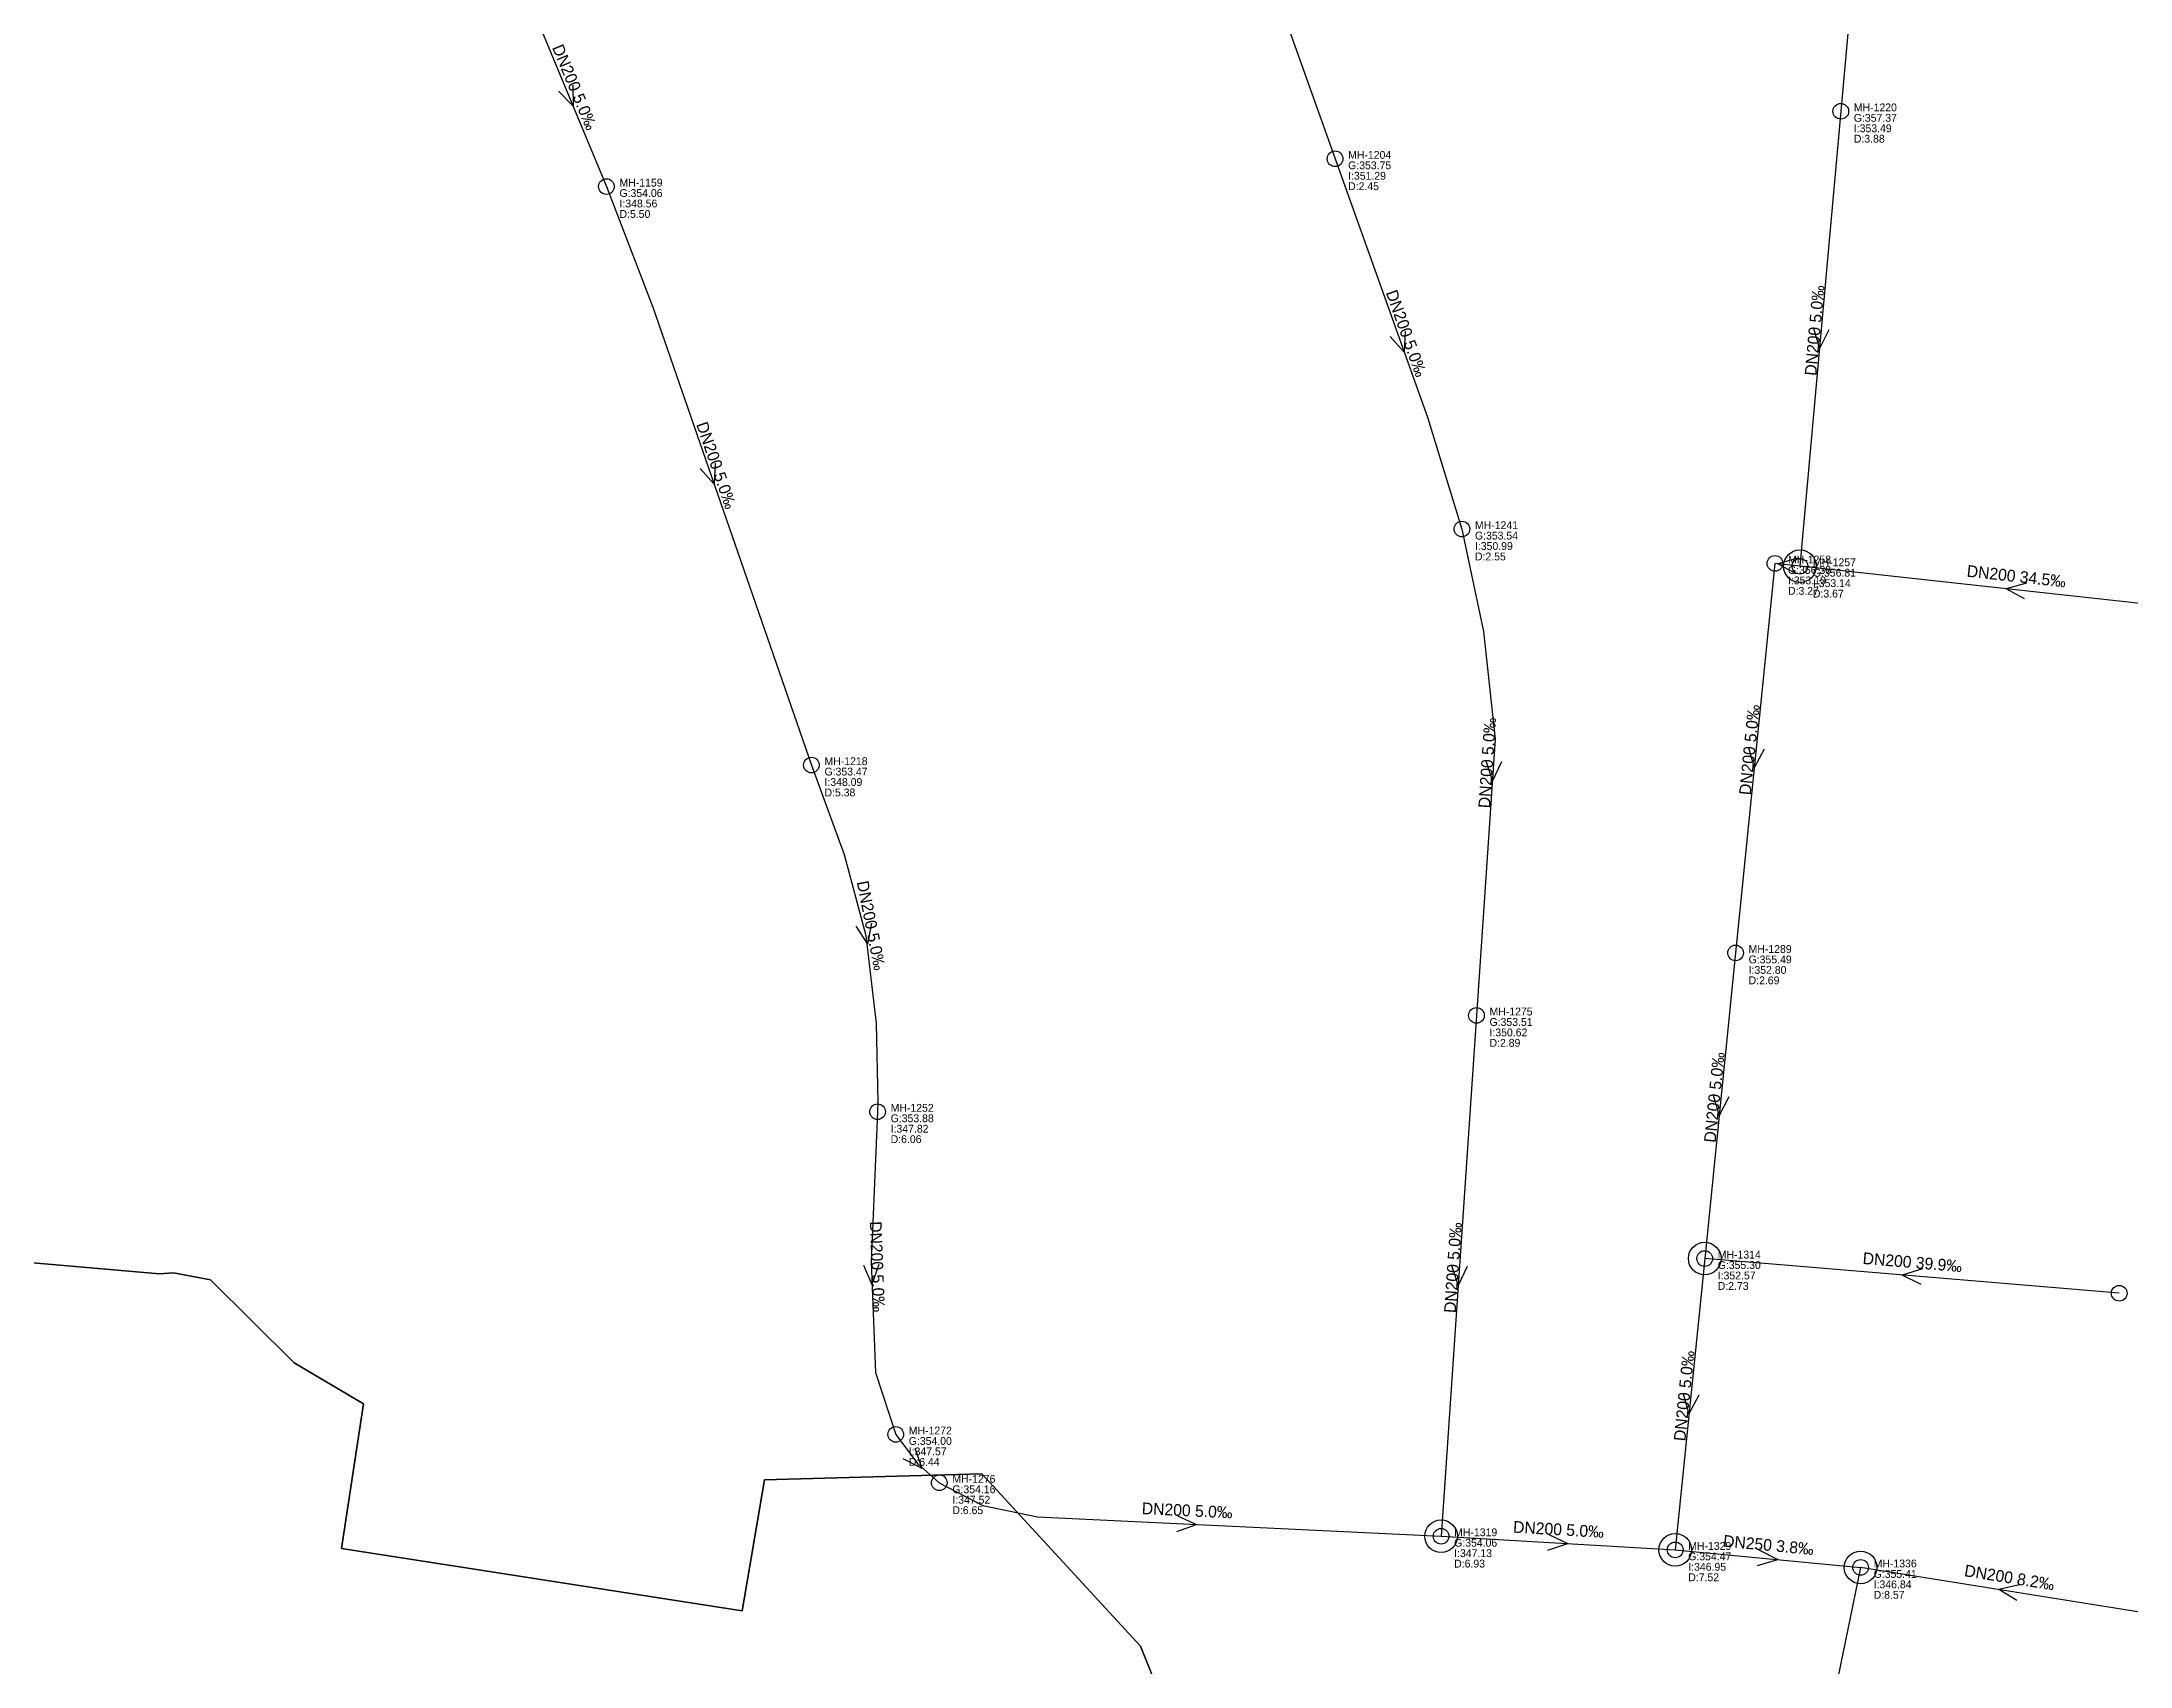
# Model space of a CAD drawing. Header units: metres. Extents: x 449148 to 451990, y 2566737 to 2570847.
# Drawn here: x 450115.1 to 450435.2, y 2567791.7 to 2568040.7 of the extents above; entities that cross this region are included whole.
import ezdxf
from ezdxf.enums import TextEntityAlignment as Align

# ---------------------------------------------------------------- set-up
doc = ezdxf.new("R2010")
doc.units = ezdxf.units.M
for name, color, linetype in [('SEW-CATCHMENT', 4, 'Continuous'), ('SEW-DROP', 6, 'Continuous'), ('SEW-LABEL', 2, 'Continuous'), ('SEW-MH', 7, 'Continuous'), ('SEW-MH-LABEL', 8, 'Continuous'), ('SEW-PIPE-DN200', 3, 'Continuous'), ('SEW-PIPE-DN250', 4, 'Continuous')]:
    doc.layers.add(name, color=color, linetype=linetype)

msp = doc.modelspace()

# ---------------------------------------------------------------- linework, layer by layer
at = {"layer": 'SEW-CATCHMENT'}
for points in [[(450290.16, 2567778.25), (450283.51, 2567794.76), (450259.21, 2567821.2), (450225.9, 2567820.28), (450222.46, 2567800.21), (450161.07, 2567809.76), (450164.43, 2567831.91), (450153.81, 2567838.19), (450140.99, 2567850.93), (450135.32, 2567852), (450133.15, 2567851.83), (450113.18, 2567853.6)], [(450113.18, 2567853.6), (450133.15, 2567851.83), (450135.32, 2567852), (450140.99, 2567850.93), (450153.81, 2567838.19), (450164.43, 2567831.91), (450161.07, 2567809.76), (450222.46, 2567800.21), (450225.9, 2567820.28), (450259.21, 2567821.2), (450283.51, 2567794.76), (450290.16, 2567778.25)]]:
    msp.add_lwpolyline(points, dxfattribs=at)
at = {"layer": 'SEW-DROP'}
for centre in [(450384.6, 2567960.31), (450370.01, 2567854.19), (450329.61, 2567811.63), (450365.49, 2567809.54), (450393.91, 2567806.85)]:
    msp.add_circle(centre, 2.5, dxfattribs=at)
at = {"layer": 'SEW-LABEL'}
for p, q in [((450194.31, 2568033.11), (450196.57, 2568030.8)), ((450196.53, 2568034.03), (450196.57, 2568030.8)), ((450386.67, 2567996.77), (450387.6, 2567993.68)), ((450321.82, 2567995.51), (450323.96, 2567993.09)), ((450324.08, 2567996.32), (450323.96, 2567993.09)), ((450389.06, 2567996.56), (450387.6, 2567993.68)), ((450216.06, 2567975.3), (450218.18, 2567972.86)), ((450218.33, 2567976.09), (450218.18, 2567972.86)), ((450384.31, 2567961.55), (450381.2, 2567960.68)), ((450384.05, 2567959.16), (450381.2, 2567960.68)), ((450419.31, 2567957.7), (450416.2, 2567956.84)), ((450419.05, 2567955.32), (450416.2, 2567956.84)), ((450336.48, 2567930.49), (450337.47, 2567927.41)), ((450338.87, 2567930.33), (450337.47, 2567927.41)), ((450376.72, 2567932.5), (450377.61, 2567929.39)), ((450379.11, 2567932.25), (450377.61, 2567929.39)), ((450239.92, 2567905.11), (450241.68, 2567902.4)), ((450242.28, 2567905.58), (450241.68, 2567902.4)), ((450371.33, 2567879.22), (450372.22, 2567876.12)), ((450373.72, 2567878.98), (450372.22, 2567876.12)), ((450241.06, 2567853.17), (450242.37, 2567850.22)), ((450243.45, 2567853.26), (450242.37, 2567850.22)), ((450331.22, 2567853.12), (450332.22, 2567850.04)), ((450333.62, 2567852.96), (450332.22, 2567850.04)), ((450403.37, 2567852.6), (450400.28, 2567851.65)), ((450403.17, 2567850.21), (450400.28, 2567851.65)), ((450366.71, 2567833.47), (450367.6, 2567830.37)), ((450369.09, 2567833.23), (450367.6, 2567830.37)), ((450248.94, 2567825.13), (450250.01, 2567822.08)), ((450247.13, 2567823.56), (450250.01, 2567822.08)), ((450289.2, 2567814.76), (450292.14, 2567813.42)), ((450289.09, 2567812.37), (450292.14, 2567813.42)), ((450346.12, 2567811.87), (450349.05, 2567810.5)), ((450345.98, 2567809.47), (450349.05, 2567810.5)), ((450378.1, 2567807.14), (450381.2, 2567808.05)), ((450378.32, 2567809.53), (450381.2, 2567808.05)), ((450418.25, 2567804.17), (450415.1, 2567803.46)), ((450417.87, 2567801.8), (450415.1, 2567803.46))]:
    msp.add_line(p, q, dxfattribs=at)
at = {"layer": 'SEW-MH'}
for centre in [(450390.87, 2568030.03), (450313.36, 2568022.75), (450201.68, 2568018.5), (450332.8, 2567966), (450380.78, 2567960.73), (450384.6, 2567960.31), (450233.1, 2567929.83), (450374.74, 2567901.03), (450335.03, 2567891.45), (450243.24, 2567876.69), (450370.01, 2567854.19), (450433.54, 2567848.87), (450246.02, 2567827.23), (450252.7, 2567819.82), (450329.61, 2567811.63), (450365.49, 2567809.54), (450393.91, 2567806.85)]:
    msp.add_circle(centre, 1.2, dxfattribs=at)
at = {"layer": 'SEW-PIPE-DN200'}
for points in [[(450397.06, 2568098.71), (450390.87, 2568030.03)], [(450295.79, 2568080.14), (450305.59, 2568044.51), (450313.36, 2568022.75)], [(450190.31, 2568045.88), (450201.68, 2568018.5)], [(450390.87, 2568030.03), (450384.6, 2567960.31), (450384.6, 2567960.31)], [(450313.36, 2568022.75), (450327.51, 2567983.15), (450332.8, 2567966)], [(450201.68, 2568018.5), (450208.77, 2568000), (450233.1, 2567929.83)], [(450332.8, 2567966), (450336.13, 2567950.3), (450337.91, 2567933.81), (450335.03, 2567891.45)], [(450380.78, 2567960.73), (450374.74, 2567901.03)], [(450384.6, 2567960.31), (450380.78, 2567960.73)], [(450450.78, 2567953.04), (450384.6, 2567960.31)], [(450233.1, 2567929.83), (450238.14, 2567916.1), (450241.44, 2567903.68), (450243.03, 2567890.24), (450243.3, 2567878.18), (450243.24, 2567876.69)], [(450374.74, 2567901.03), (450370.01, 2567854.19)], [(450335.03, 2567891.45), (450329.61, 2567811.63)], [(450243.24, 2567876.69), (450242.24, 2567853.69), (450242.91, 2567836.72), (450246.02, 2567827.23)], [(450370.01, 2567854.19), (450365.49, 2567809.54)], [(450433.54, 2567848.87), (450370.01, 2567854.19)], [(450246.02, 2567827.23), (450246.02, 2567827.23), (450249.35, 2567822.77), (450252.7, 2567819.82)], [(450252.7, 2567819.82), (450259.39, 2567816.35), (450267.73, 2567814.59), (450329.61, 2567811.63)], [(450329.61, 2567811.63), (450365.49, 2567809.54)], [(450439.25, 2567799.59), (450393.91, 2567806.85)]]:
    msp.add_lwpolyline(points, dxfattribs=at)
at = {"layer": 'SEW-PIPE-DN250'}
for points in [[(450365.49, 2567809.54), (450393.91, 2567806.85)], [(450393.91, 2567806.85), (450377.82, 2567728.49)]]:
    msp.add_lwpolyline(points, dxfattribs=at)

# ---------------------------------------------------------------- texts
at = {"layer": 'SEW-LABEL'}
for s, rotation, p in [('DN200 5.0‰', -67.452, (450195.99, 2568033.39)), ('DN200 5.0‰', 84.855, (450387.74, 2567996.37)), ('DN200 5.0‰', -70.3388, (450323.45, 2567995.7)), ('DN200 5.0‰', -70.8815, (450217.69, 2567975.48)), ('DN200 34.5‰', 353.7303, (450417.69, 2567957.88)), ('DN200 5.0‰', 86.1134, (450337.57, 2567930.11)), ('DN200 5.0‰', 84.2264, (450377.76, 2567932.08)), ('DN200 5.0‰', -78.801, (450241.39, 2567905.07)), ('DN200 5.0‰', 84.2264, (450372.38, 2567878.81)), ('DN200 5.0‰', -87.7636, (450242.31, 2567852.92)), ('DN200 5.0‰', 86.1134, (450332.32, 2567852.74)), ('DN200 39.9‰', 355.2144, (450401.77, 2567852.73)), ('DN200 5.0‰', 84.2265, (450367.75, 2567833.06)), ('DN200 5.0‰', -2.7334, (450290.65, 2567814.69)), ('DN200 5.0‰', -3.3439, (450347.55, 2567811.78)), ('DN250 3.8‰', -5.3909, (450379.7, 2567809.39)), ('DN200 8.2‰', 350.9021, (450416.58, 2567804.42))]:
    msp.add_text(s, height=1.8, rotation=rotation, dxfattribs=at).set_placement(p, align=Align.CENTER)
at = {"layer": 'SEW-MH-LABEL'}
for s, p in [('G:357.37', (450392.87, 2568028.43)), ('MH-1220', (450392.87, 2568030.03)), ('D:3.88', (450392.87, 2568025.23)), ('I:353.49', (450392.87, 2568026.83)), ('G:353.75', (450315.36, 2568021.15)), ('MH-1204', (450315.36, 2568022.75)), ('MH-1159', (450203.68, 2568018.5)), ('D:2.45', (450315.36, 2568017.95)), ('I:351.29', (450315.36, 2568019.55)), ('G:354.06', (450203.68, 2568016.9)), ('I:348.56', (450203.68, 2568015.3)), ('D:5.50', (450203.68, 2568013.7)), ('G:353.54', (450334.8, 2567964.4)), ('MH-1241', (450334.8, 2567966)), ('D:2.55', (450334.8, 2567961.2)), ('I:350.99', (450334.8, 2567962.8)), ('MH-1258', (450382.78, 2567960.73)), ('MH-1257', (450386.6, 2567960.31)), ('G:356.38', (450382.78, 2567959.13)), ('I:353.10', (450382.78, 2567957.53)), ('G:356.81', (450386.6, 2567958.71)), ('I:353.14', (450386.6, 2567957.11)), ('D:3.27', (450382.78, 2567955.93)), ('D:3.67', (450386.6, 2567955.51)), ('MH-1218', (450235.1, 2567929.83)), ('G:353.47', (450235.1, 2567928.23)), ('I:348.09', (450235.1, 2567926.63)), ('D:5.38', (450235.1, 2567925.03)), ('MH-1289', (450376.74, 2567901.03)), ('G:355.49', (450376.74, 2567899.43)), ('I:352.80', (450376.74, 2567897.83)), ('D:2.69', (450376.74, 2567896.23)), ('MH-1275', (450337.03, 2567891.45)), ('G:353.51', (450337.03, 2567889.85)), ('I:350.62', (450337.03, 2567888.25)), ('D:2.89', (450337.03, 2567886.65)), ('G:353.88', (450245.24, 2567875.09)), ('MH-1252', (450245.24, 2567876.69)), ('D:6.06', (450245.24, 2567871.89)), ('I:347.82', (450245.24, 2567873.49)), ('G:355.30', (450372.01, 2567852.59)), ('MH-1314', (450372.01, 2567854.19)), ('D:2.73', (450372.01, 2567849.39)), ('I:352.57', (450372.01, 2567850.99)), ('MH-1272', (450248.02, 2567827.23)), ('G:354.00', (450248.02, 2567825.63)), ('I:347.57', (450248.02, 2567824.03)), ('D:6.44', (450248.02, 2567822.43)), ('MH-1276', (450254.7, 2567819.82)), ('G:354.16', (450254.7, 2567818.22)), ('I:347.52', (450254.7, 2567816.62)), ('D:6.65', (450254.7, 2567815.02)), ('G:354.06', (450331.61, 2567810.03)), ('MH-1319', (450331.61, 2567811.63)), ('D:6.93', (450331.61, 2567806.83)), ('I:347.13', (450331.61, 2567808.43)), ('G:354.47', (450367.49, 2567807.94)), ('MH-1329', (450367.49, 2567809.54)), ('MH-1336', (450395.91, 2567806.85)), ('D:7.52', (450367.49, 2567804.74)), ('I:346.95', (450367.49, 2567806.34)), ('G:355.41', (450395.91, 2567805.25)), ('I:346.84', (450395.91, 2567803.65)), ('D:8.57', (450395.91, 2567802.05))]:
    msp.add_text(s, height=1.2, dxfattribs=at).set_placement(p)

doc.saveas('drawing.dxf')
